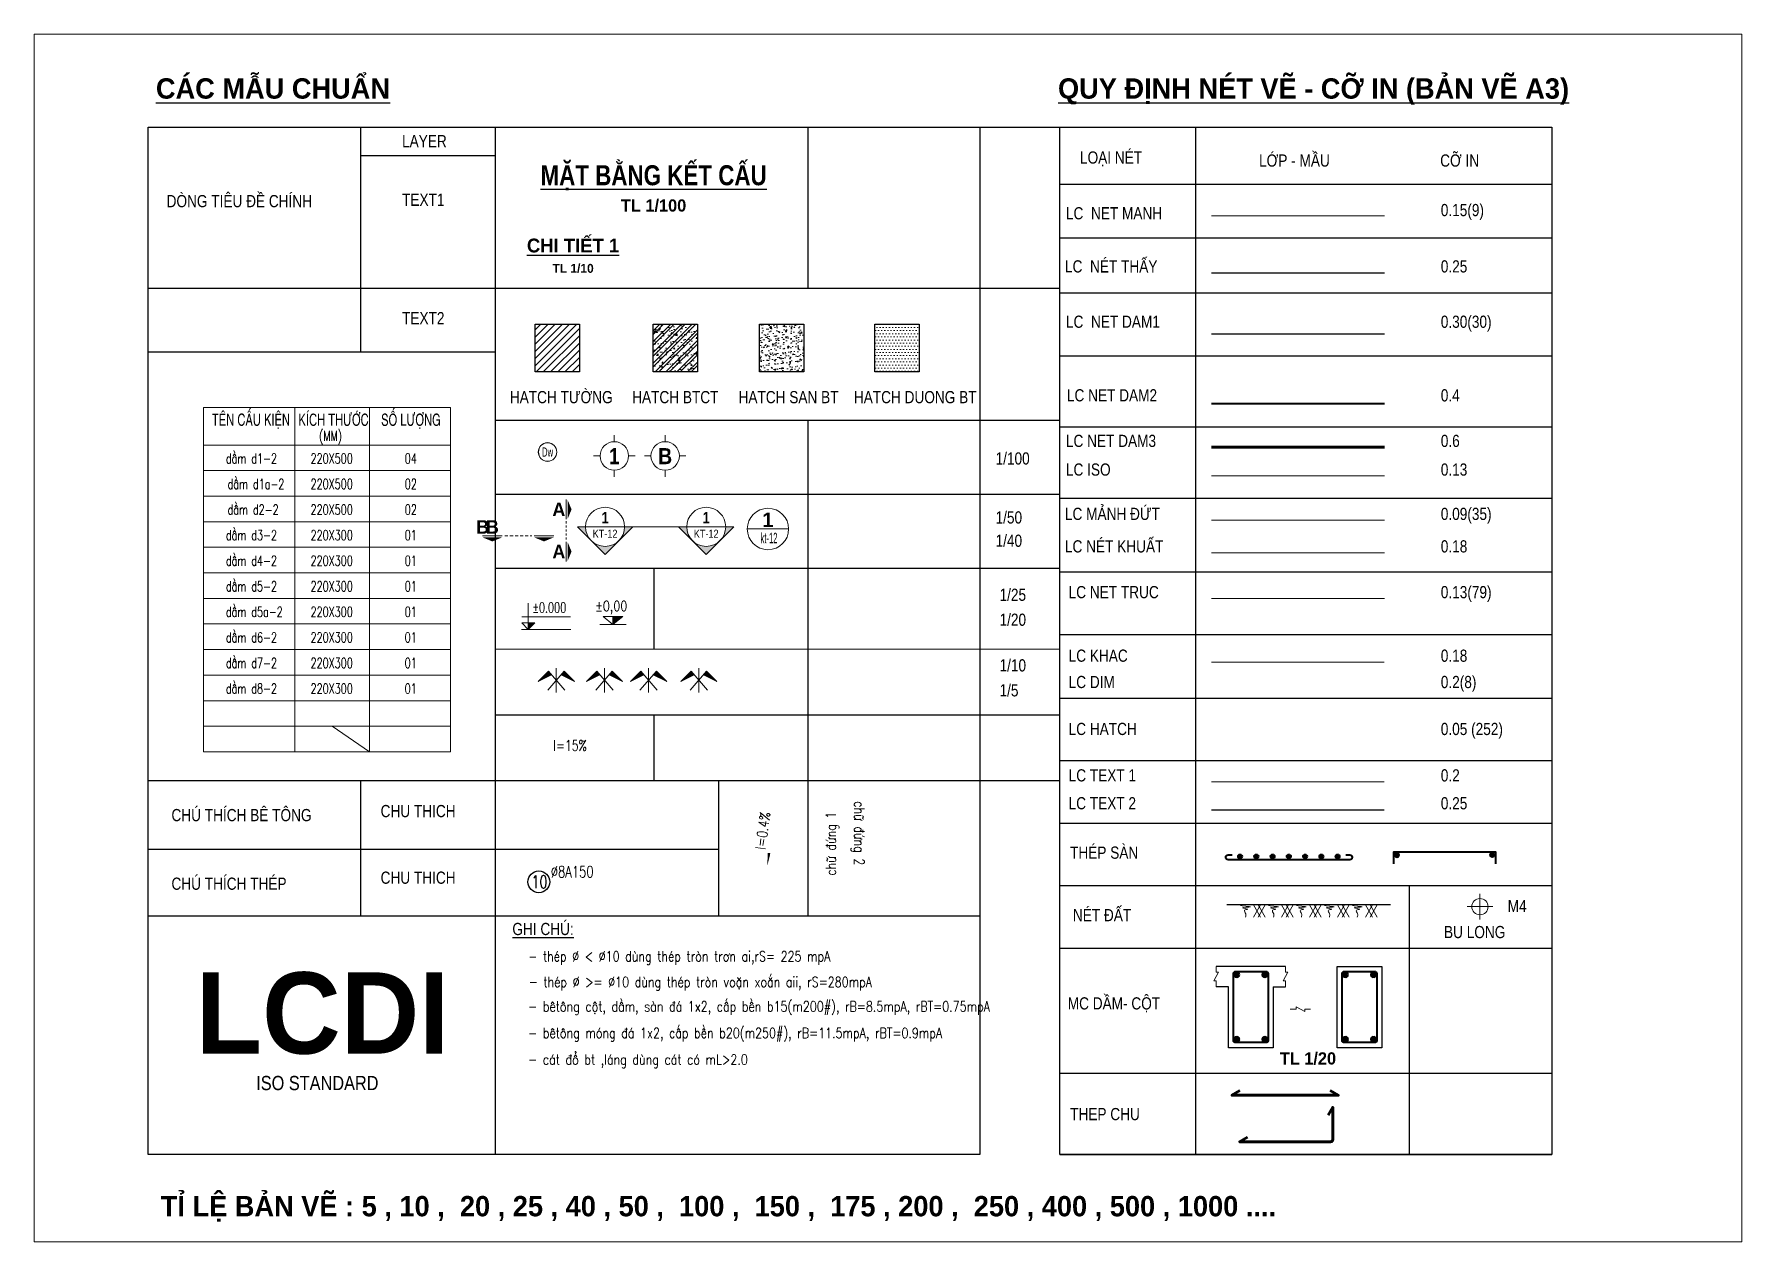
# Model space of a CAD drawing. Header units: inches. Extents: x -58 to 768, y -530 to 197.
# Drawn here: x 342 to 426, y -530.4 to -471 of the extents above; entities that cross this region are included whole.
import ezdxf
from ezdxf.enums import TextEntityAlignment as Align

# ---------------------------------------------------------------- set-up
doc = ezdxf.new("R2010")
doc.units = ezdxf.units.IN
doc.header["$MEASUREMENT"] = 0
doc.set_wipeout_variables(frame=1)
for name, pattern in [('CENTERX2', [4, 2.5, -0.5, 0.5, -0.5]), ('DASHDOT', [1, 0.5, -0.25, 0, -0.25]), ('HIDDEN', [0.375, 0.25, -0.125])]:
    doc.linetypes.add(name, pattern=pattern)
for name, color, linetype, lineweight in [('KICHTHUOC', 8, 'Continuous', 18), ('LC Dim', 8, 'Continuous', 18), ('LC Hatch', 252, 'Continuous', 9), ('LC Hatch @ 1 (1)', 252, 'Continuous', 0), ('LC ISO', 160, 'Continuous', 13), ('LC Khac', 4, 'Continuous', 9), ('LC MANH DUT', 35, 'HIDDEN', 5), ('LC Net dam 1', 30, 'Continuous', 30), ('LC Net dam2', 6, 'Continuous', 40), ('LC Net dam3', 1, 'Continuous', 60), ('LC Net khuat', 4, 'HIDDEN', 13), ('LC Net manh', 239, 'Continuous', 5), ('LC Net thay', 7, 'Continuous', 25), ('LC Net truc', 79, 'DASHDOT', 13), ('LC Text1', 3, 'Continuous', 20), ('LC Text2', 7, 'Continuous', 25), ('Text', 7, 'Continuous', 20), ('v-KICHTHUOC', 8, 'Continuous', 18), ('v-TEXT', 7, 'Continuous', 20)]:
    doc.layers.add(name, color=color, linetype=linetype, lineweight=lineweight)
doc.styles.add('arial', font='arial.ttf', dxfattribs={"width": 0.8})
doc.styles.add('Brief text', font='')
doc.styles.add('General text 2', font='arial.ttf')
doc.styles.add('LC 1', font='')
doc.styles.add('LC 2', font='', dxfattribs={"width": 0.7})
doc.styles.add('LC 3', font='vnsimli.shx', dxfattribs={"width": 0.75})
doc.styles.add('LC3', font='', dxfattribs={"width": 0.8})
doc.styles.add('T1', font='Vnsimli.shx', dxfattribs={"width": 0.7})
doc.styles.add('T2', font='', dxfattribs={"width": 0.8})
doc.styles.add('text', font='hoatbif.shx', dxfattribs={"width": 0.7})
doc.styles.add('text1', font='', dxfattribs={"width": 0.7, "height": 300})
doc.styles.get('Brief text').set_extended_font_data('.VnHelvetInsH', bold=True)
doc.styles.get('LC 1').set_extended_font_data('.VnAvantH', bold=True)
doc.styles.get('LC 2').set_extended_font_data('.VnArial NarrowH')
doc.styles.get('LC3').set_extended_font_data('.VnArialH', bold=True)
doc.styles.get('T2').set_extended_font_data('.VnArialH')
doc.styles.get('text1').set_extended_font_data('.VnHelvetInsH', bold=True)

# ---------------------------------------------------------------- blocks, each defined once
blk = doc.blocks.new('TIEUDE2')
at = {"layer": 'LC Text2', "color": 7, "style": 'LC 1'}
blk.add_attdef('%%UTIªU§Ò', text='', height=3.5, dxfattribs=at).set_placement((0, 0), align=Align.BOTTOM_CENTER)
blk.add_attdef('TL', text='', height=2.2, dxfattribs=at).set_placement((0, -1.8), align=Align.TOP_CENTER)
blk = doc.blocks.new('DXicon')
at = {"layer": 'LC Hatch', "ltscale": 50}
for points in [[(-1.15, 4.39), (-1.9, 5.26), (-4.45, 2.69)], [(4.45, 2.69), (1.9, 5.26), (1.15, 4.39)]]:
    blk.add_hatch(color=252, dxfattribs=at).paths.add_polyline_path(points)
at = {"layer": 'LC Net manh', "color": 8, "ltscale": 50}
for p, q in [((-1.9, 5.26), (-4.45, 2.69)), ((-4.45, 2.69), (-1.15, 4.39)), ((-2.13, 0.57), (1.9, 5.26)), ((2.13, 0.57), (-1.9, 5.26)), ((0, 0.04), (0, 6.04)), ((4.45, 2.69), (1.15, 4.39)), ((1.9, 5.26), (4.45, 2.69))]:
    blk.add_line(p, q, dxfattribs=at)
blk = doc.blocks.new('thep tron 2')
at = {"layer": 'LC Net dam2'}
for p, q in [((-0.5, 0.5), (0.5, 0.5)), ((0.35, 0.85), (-0.35, 0.15)), ((-0.35, 0.85), (0.35, 0.15)), ((0, 1), (0, 0))]:
    blk.add_line(p, q, dxfattribs=at)
blk.add_circle((0, 0.5), 0.5, dxfattribs=at)
blk = doc.blocks.new('theptron1')
at = {"layer": 'LC Net dam3'}
for p, q in [((-0.5, 0), (0.5, 0)), ((-0.35, 0.35), (0.35, -0.35)), ((0.35, 0.35), (-0.35, -0.35)), ((0, 0.5), (0, -0.5))]:
    blk.add_line(p, q, dxfattribs=at)
blk.add_circle((0, 0), 0.5, dxfattribs=at)
blk = doc.blocks.new('mat dat')
at = {"layer": 'LC Net manh'}
for p, q in [((2, 0), (3.73, -3)), ((3.73, 0), (2, -3)), ((3.15, 0), (4.88, -3)), ((4.88, 0), (3.15, -3))]:
    blk.add_line(p, q, dxfattribs=at)
blk.add_spline([(0, 0), (-1.21, -0.12), (1.21, -0.52), (-0.75, -0.75), (0.58, -1.1), (-0.23, -1.33), (0.06, -2.19), (0, -3)], degree=3, dxfattribs=at)
blk = doc.blocks.new('TTRUC')
at = {"layer": 'LC ISO'}
for p, q in [((0, 6.95), (0, 10.13)), ((-6.95, 0), (-10.13, 0)), ((6.95, 0), (10.13, 0)), ((0, -6.95), (0, -10.13))]:
    blk.add_line(p, q, dxfattribs=at)
at = {"layer": 'LC Net manh'}
blk.add_circle((0, 0), 6.95, dxfattribs=at)
blk = doc.blocks.new('TIEUDE1')
at = {"layer": 'LC Text2', "color": 7, "style": 'LC 1'}
blk.add_attdef('TIªU§Ò', text='', height=5, dxfattribs=at).set_placement((0, 0), align=Align.BOTTOM_CENTER)
blk.add_attdef('TL', text='', height=3, dxfattribs=at).set_placement((0, -2), align=Align.TOP_CENTER)
blk = doc.blocks.new('bu lon')
at = {"layer": 'LC Khac', "color": 9}
for p, q in [((0.79, 0), (-0.79, 0)), ((0, -0.79), (0, 0.79))]:
    blk.add_line(p, q, dxfattribs=at)
at = {"layer": 'LC Khac', "color": 7}
blk.add_circle((0, 0), 0.5, dxfattribs=at)
blk = doc.blocks.new('MM')
at = {"layer": 'LC Khac', "xscale": 2.289702860291335, "yscale": 2.289702860291335, "zscale": 2.289702860291335}
blk.add_blockref('bu lon', (0, 0), dxfattribs=at)
blk = doc.blocks.new('*U20')
at = {"layer": 'LC ISO'}
h = blk.add_hatch(color=256, dxfattribs=at)
h.paths.add_polyline_path([(0, -8.49), (4.24, -4.24, -0.198912), (0, -6, -0.198912), (-4.24, -4.24)])
h.paths.add_polyline_path([(8.49, 0), (6, 0, -0.198912), (4.24, -4.24)])
h.paths.add_polyline_path([(-4.24, -4.24, -0.198912), (-6, 0), (-8.49, 0)])
h = blk.add_hatch(color=256, dxfattribs=at)
h.paths.add_polyline_path([(31.08, -8.49), (35.32, -4.24, -0.198912), (31.08, -6, -0.198912), (26.84, -4.24)])
h.paths.add_polyline_path([(39.57, 0), (37.08, 0, -0.198912), (35.32, -4.24)])
h.paths.add_polyline_path([(26.84, -4.24, -0.198912), (25.08, 0), (22.59, 0)])
for p, q in [((-6, 0), (6, 0)), ((25.08, 0), (37.08, 0))]:
    blk.add_line(p, q, dxfattribs=at)
for points in [[(6, 0), (8.49, 0), (0, -8.49), (-8.49, 0), (-6, 0)], [(37.08, 0), (39.57, 0), (31.08, -8.49), (22.59, 0), (25.08, 0)]]:
    blk.add_lwpolyline(points, dxfattribs=at)
for centre in [(0, 0), (31.08, 0)]:
    blk.add_circle(centre, 6, dxfattribs=at)
at = {"layer": 'LC MANH DUT', "linetype": 'HIDDEN', "ltscale": 300}
blk.add_line((6, 0), (25.08, 0), dxfattribs=at)
at = {"layer": 'LC Text1', "style": 'Brief text', "width": 0.8, "flags": 8}
for tag, p in [('VIEW-NUMBER2', (0, 52)), ('VIEW-NUMBER1', (0, 0))]:
    blk.add_attdef(tag, text='', height=3.5, dxfattribs=at).set_placement(p, align=Align.BOTTOM_CENTER)
at = {"layer": 'LC Text1', "style": 'arial', "width": 0.8, "flags": 8}
for tag, p in [('SHEET-NUMBER2', (0, 51.13)), ('SHEET-NUMBER1', (0, -0.87))]:
    blk.add_attdef(tag, text='', height=2.5, dxfattribs=at).set_placement(p, align=Align.TOP_CENTER)
blk = doc.blocks.new('Caodo1')
at = {"layer": 'LC Text1'}
blk.add_hatch(color=4, dxfattribs=at).paths.add_polyline_path([(0, 200), (0, 0), (243, 200)])
at = {"layer": 'LC Text1', "color": 4}
for p, q in [((324, 0), (-324, 0)), ((0, 0), (0, 200))]:
    blk.add_line(p, q, dxfattribs=at)
blk.add_lwpolyline([(-243, 200), (243, 200), (0, 0), (0, 0)], close=True, dxfattribs=at)
at = {"layer": 'LC Text1', "color": 4, "style": 'T1', "width": 0.8}
blk.add_attdef('%%P0,00', text='', height=250, dxfattribs=at).set_placement((-39, 460), align=Align.MIDDLE_CENTER)
blk = doc.blocks.new('trich CT')
at = {"layer": 'LC ISO'}
blk.add_line((-500, 0), (500, 0), dxfattribs=at)
blk.add_circle((0, 0), 500, dxfattribs=at)
at = {"layer": 'LC Text1', "style": 'text1'}
blk.add_attdef('T', text='', height=350, dxfattribs=at).set_placement((0, 223), align=Align.MIDDLE_CENTER)
at = {"layer": 'LC Text1', "linetype": 'ByBlock', "style": 'text', "width": 0.7}
blk.add_attdef('KT', text='', height=250, dxfattribs=at).set_placement((0, -217), align=Align.MIDDLE_CENTER)
blk = doc.blocks.new('CT')
at = {"layer": 'LC Text1', "lineweight": 15}
blk.add_hatch(color=4, dxfattribs=at).paths.add_polyline_path([(3.25, 1.6), (1.64, 1.6), (1.64, 0)])
at = {"layer": 'LC Text1', "color": 4, "lineweight": 15, "ltscale": 50}
for p, q in [((12.09, 0), (0, 0)), ((0.05, 3.14), (12, 3.14))]:
    blk.add_line(p, q, dxfattribs=at)
for points in [[(1.64, 6.43), (1.64, 0)], [(1.64, 0), (0.03, 1.6), (1.64, 1.6)], [(1.64, 0), (3.25, 1.6), (1.64, 1.6)]]:
    blk.add_lwpolyline(points, dxfattribs=at)
at = {"layer": 'LC Text1', "color": 4, "style": 'LC 3', "width": 0.75}
blk.add_attdef('CT', (1.91, 3.5), '', height=2.2, dxfattribs=at)
blk = doc.blocks.new('matcatdoc')
at = {"layer": 'LC Khac', "color": 1, "ltscale": 2}
for p, q in [((0, 485), (0, 0)), ((0, -550), (0, -1036))]:
    blk.add_line(p, q, dxfattribs=at)
for points in [[(134, 243, 0, 471, 0), (37, 243, 275, 275, 0)], [(134, -793, 0, 471, 0), (37, -793, 275, 275, 0)]]:
    blk.add_lwpolyline(points, format="xyseb", dxfattribs=at)
at = {"layer": 'LC MANH DUT', "ltscale": 200}
blk.add_line((0, -49), (0, -506), dxfattribs=at)
at = {"ltscale": 2, "style": 'LC 1'}
for p in [(-179, 243), (-179, -793)]:
    blk.add_attdef('LC', text='', height=330, dxfattribs=at).set_placement(p, align=Align.MIDDLE_CENTER)
blk = doc.blocks.new('*U21')
at = {"layer": 'Defpoints'}
blk.add_lwpolyline([(0, 2.97), (-1.75, 2.41), (-2.83, 0.92), (-2.83, -0.92), (-1.75, -2.41), (0, -2.98), (1.75, -2.41), (2.83, -0.92), (2.83, 0.92), (1.75, 2.41)], close=True, dxfattribs=at)
at = {"layer": 'LC Text1', "style": 'General text 2', "width": 0.6, "flags": 8}
blk.add_attdef('SYMBOL', text='', height=3, dxfattribs=at).set_placement((0, 0), align=Align.MIDDLE_CENTER)
blk.add_wipeout([(0, 2.97), (-1.75, 2.41), (-2.83, 0.92), (-2.83, -0.92), (-1.75, -2.41), (0, -2.98), (1.75, -2.41), (2.83, -0.92), (2.83, 0.92), (1.75, 2.41)]).dxf.layer = 'LC Net manh'
at = {"layer": 'LC ISO'}
blk.add_circle((0, 0), 2.98, dxfattribs=at)
blk = doc.blocks.new('*U19')
at = {"layer": 'LC Khac', "color": 1, "ltscale": 2}
for p, q in [((0, 0), (-485, 0)), ((1271, 0), (785, 0))]:
    blk.add_line(p, q, dxfattribs=at)
for points in [[(-243, -134, 0, 471, 0), (-243, -37, 275, 275, 0)], [(1028, -134, 0, 471, 0), (1028, -37, 275, 275, 0)]]:
    blk.add_lwpolyline(points, format="xyseb", dxfattribs=at)
at = {"layer": 'LC MANH DUT', "ltscale": 300}
blk.add_line((66, 0), (732, 0), dxfattribs=at)
at = {"ltscale": 2, "style": 'LC 1'}
for p in [(-243, 222), (1028, 222)]:
    blk.add_attdef('LC', text='', height=330, dxfattribs=at).set_placement(p, align=Align.MIDDLE_CENTER)
blk = doc.blocks.new('DODOC1')
at = {"layer": 'KICHTHUOC'}
blk.add_lwpolyline([(-630, 0, 0, 0, 0), (762, 0, 0, 66.7, 0), (443, 0, 66.7, 66.7, 0)], format="xyseb", dxfattribs=at)
at = {"layer": 'Text', "style": 'T1', "width": 0.8}
blk.add_attdef('DOC', text='', height=250, dxfattribs=at).set_placement((-79, 226), align=Align.MIDDLE_CENTER)

msp = doc.modelspace()

# ---------------------------------------------------------------- hatches: boundary and pattern name
at = {"layer": 'LC Hatch', "ltscale": 3}
h = msp.add_hatch(dxfattribs=at)
h.set_pattern_fill('AR-CONC', color=256, scale=0.070327, angle=-0.00078)
h.set_pattern_definition([(49.99922, (456.1411, -648.8298), (0.5044248, -0.0441384), [0.052745, -0.5801952]), (354.9992, (456.1411, -648.8298), (-0.097572, 0.5289932), [0.042196, -0.4641562]), (100.45062, (456.1831, -648.83346), (0.4068532, 0.4848545), [0.0448264, -0.49309]), (46.1834, (456.1411, -648.6891), (0.7505538, -0.1164143), [0.0791175, -0.8702928]), (96.6348, (456.2036, -648.6988), (0.6573267, 0.685056), [0.0672396, -0.739635]), (351.1834, (456.1411, -648.6891), (0.6573262, 0.6850564), [0.063294, -0.6962343]), (20.99922, (456.2114, -648.7243), (0.4197811, -0.2831543), [0.052745, -0.5801952]), (325.9992, (456.2114, -648.7243), (0.1711226, 0.5099717), [0.042196, -0.4641562]), (71.45062, (456.2464, -648.7479), (0.5909039, 0.226817), [0.0448264, -0.49309]), (37.49922, (456.14109, -648.82978), (0.00855483, 0.23411312), [0, -0.45853004, 0, -0.47118885, 0, -0.46591435]), (7.49922, (456.14109, -648.82978), (0.1850119, 0.2773742), [0, -0.26864797, 0, -0.44798104, 0, -0.1775749]), (327.49922, (455.98426, -648.82978), (0.37541945, -0.01586723), [0, -0.17581673, 0, -0.5485482, 0, -0.7278813]), (317.49922, (455.91393, -648.82978), (0.4101365, 0.0703949), [0, -0.22856175, 0, -0.3642923, 0, -0.5169012])])
h.paths.add_polyline_path([(379.845, -485.281), (377.665, -485.281), (377.665, -487.636), (379.845, -487.636)])
h = msp.add_hatch(dxfattribs=at)
h.set_pattern_fill('DOTS', color=256, scale=2.461434, angle=-0.00078)
h.set_pattern_definition([(359.99922, (456.51705, -648.82978), (0.07692193, 0.15383859), [0, -0.15383964])])
h.paths.add_polyline_path([(385.519, -485.281), (383.339, -485.281), (383.339, -487.636), (385.519, -487.636)])
at = {"layer": 'LC Hatch @ 1 (1)', "ltscale": 2}
h = msp.add_hatch(dxfattribs=at)
h.set_pattern_fill('ANSI31', color=256, scale=2.000091, angle=-0.00078)
h.set_pattern_definition([(44.99922, (456.51705, -648.82978), (-0.17678234, 0.17678717), [])])
h.paths.add_polyline_path([(368.805, -487.636), (368.805, -485.281), (366.625, -485.281), (366.625, -487.635)])
h = msp.add_hatch(dxfattribs=at)
h.set_pattern_fill('BTCT', color=256, scale=0.100003, angle=-0.00078)
h.set_pattern_definition([(49.9992, (367.62015, -363.14694), (0.7172816, -0.062764), [0.0750023, -0.8250256]), (354.9992, (367.62015, -363.14694), (-0.1387453, 0.7522174), [0.060002, -0.6600205]), (100.4506, (367.6799, -363.1522), (0.5785368, 0.689453), [0.063742, -0.701164]), (46.1834, (367.62015, -362.9469), (1.067272, -0.165539), [0.1125035, -1.237538]), (96.6348, (367.7091, -362.9607), (0.934705, 0.974135), [0.095613, -1.051746]), (351.1834, (367.6202, -362.9469), (0.934704, 0.974136), [0.090003, -0.990031]), (20.9992, (367.72015, -362.99694), (0.59692, -0.4026395), [0.0750023, -0.8250256]), (325.9992, (367.72015, -362.99694), (0.243333, 0.725169), [0.060002, -0.6600205]), (71.4506, (367.7699, -363.0305), (0.840253, 0.322529), [0.063742, -0.701164]), (37.49922, (367.62015, -363.14694), (0.0121648, 0.332904), [0, -0.6520202, 0, -0.6700208, 0, -0.6625205]), (7.4992, (367.62015, -363.14694), (0.2630831, 0.3944203), [0, -0.3820118, 0, -0.6370198, 0, -0.2525078]), (327.49922, (367.39714, -363.14694), (0.5338387, -0.0225629), [0, -0.2500078, 0, -0.7800242, 0, -1.0350321]), (317.4992, (367.29714, -363.14694), (0.5832056, 0.1001001), [0, -0.32501, 0, -0.518016, 0, -0.7350228]), (44.9992, (367.62015, -363.14694), (-0.2651696, 0.2651769), []), (44.9992, (367.79693, -363.14694), (-0.2651696, 0.2651769), [])])
h.paths.add_polyline_path([(374.612, -485.281), (372.432, -485.281), (372.432, -487.636), (374.612, -487.636)])

# ---------------------------------------------------------------- linework, layer by layer
at = {"layer": 'LC ISO', "ltscale": 0.5}
msp.add_line((399.898, -492.755), (408.403, -492.755), dxfattribs=at)
at = {"layer": 'LC Khac', "ltscale": 0.5}
msp.add_line((399.898, -501.909), (408.402, -501.909), dxfattribs=at)
at = {"layer": 'LC MANH DUT', "ltscale": 300}
msp.add_line((399.898, -494.934), (408.403, -494.935), dxfattribs=at)
at = {"layer": 'LC Net dam 1'}
msp.add_line((399.898, -485.765), (408.403, -485.765), dxfattribs=at)
at = {"layer": 'LC Net dam2', "ltscale": 5}
msp.add_line((408.403, -489.206), (399.898, -489.206), dxfattribs=at)
at = {"layer": 'LC Net dam2', "elevation": 0}
msp.add_lwpolyline([(406.506, -511.39), (406.706, -511.39, -0.414214), (406.819, -511.503), (406.819, -511.516, -0.414214), (406.706, -511.63), (403.711, -511.629), (400.716, -511.629, -0.414214), (400.603, -511.516), (400.603, -511.503, -0.414214), (400.716, -511.389), (400.916, -511.389)], format="xyb", dxfattribs=at)
msp.add_lwpolyline([(408.87, -511.837), (408.87, -511.237), (413.87, -511.238), (413.87, -511.838)], dxfattribs=at)
for points in [[(400.983, -520.526), (400.983, -517.226, -0.414214), (401.083, -517.126), (402.583, -517.126, -0.414214), (402.683, -517.226), (402.683, -520.526, -0.414214), (402.583, -520.626), (401.083, -520.626, -0.414214)], [(406.328, -520.526), (406.328, -517.226, -0.414214), (406.428, -517.126), (407.928, -517.126, -0.414214), (408.028, -517.226), (408.028, -520.526, -0.414214), (407.928, -520.626), (406.428, -520.626, -0.414214)]]:
    msp.add_lwpolyline(points, format="xyb", close=True, dxfattribs=at)
at = {"layer": 'LC Net dam3', "ltscale": 0.5}
msp.add_line((399.898, -491.344), (408.403, -491.344), dxfattribs=at)
at = {"layer": 'LC Net dam3', "ltscale": 5, "elevation": 0}
msp.add_lwpolyline([(401.292, -522.987), (400.902, -523.212), (406.132, -523.212), (405.742, -522.987)], dxfattribs=at)
at = {"layer": 'LC Net dam3', "elevation": 0}
msp.add_lwpolyline([(405.636, -524.198), (405.861, -523.808), (405.861, -525.405, -0.414214), (405.761, -525.505), (401.285, -525.505), (401.675, -525.28)], format="xyb", dxfattribs=at)
at = {"layer": 'LC Net khuat', "ltscale": 300}
msp.add_line((399.898, -496.533), (408.403, -496.533), dxfattribs=at)
at = {"layer": 'LC Net manh'}
msp.add_line((399.898, -479.964), (408.403, -479.964), dxfattribs=at)
at = {"layer": 'LC Net manh', "elevation": 0}
for points in [[(400.133, -517.876), (400.133, -517.59), (400.018, -517.59), (400.248, -517.162), (400.133, -517.162), (400.133, -516.876)], [(403.533, -517.876), (403.533, -517.59), (403.418, -517.59), (403.649, -517.162), (403.533, -517.162), (403.533, -516.876)], [(403.774, -518.988), (404.061, -518.988), (404.061, -518.872), (404.488, -519.103), (404.488, -518.988), (404.774, -518.988)]]:
    msp.add_lwpolyline(points, dxfattribs=at)
at = {"layer": 'LC Net thay'}
for p, q in [((358.033, -475.592), (358.033, -486.65)), ((364.661, -475.592), (364.66, -526.128)), ((380.041, -475.592), (380.041, -483.518)), ((388.505, -475.592), (392.447, -475.592)), ((399.106, -475.592), (399.106, -526.128)), ((364.661, -477.013), (358.033, -477.013)), ((392.447, -478.395), (416.642, -478.395)), ((392.447, -481.042), (416.642, -481.042)), ((399.898, -482.762), (408.403, -482.762)), ((347.596, -483.517), (380.041, -483.518)), ((347.596, -483.517), (392.447, -483.518)), ((392.447, -483.753), (416.642, -483.753)), ((347.596, -486.65), (364.66, -486.65)), ((392.447, -486.843), (416.642, -486.844)), ((364.66, -490.013), (392.447, -490.013)), ((380.041, -490.013), (380.041, -514.386)), ((392.447, -490.342), (416.641, -490.342)), ((364.66, -493.647), (392.447, -493.648)), ((392.447, -493.841), (416.641, -493.841)), ((364.66, -497.282), (392.447, -497.283)), ((372.476, -497.282), (372.476, -501.266)), ((392.447, -497.476), (416.641, -497.476)), ((392.447, -500.551), (416.641, -500.552)), ((364.66, -501.265), (392.447, -501.266)), ((392.447, -503.678), (416.641, -503.678)), ((364.66, -504.506), (380.041, -504.506)), ((364.66, -504.506), (392.447, -504.506)), ((372.475, -504.506), (372.475, -507.728)), ((392.447, -506.753), (416.641, -506.754)), ((347.596, -507.728), (392.447, -507.728)), ((358.033, -507.728), (358.033, -514.386)), ((375.662, -514.386), (375.663, -507.728)), ((392.447, -509.829), (416.641, -509.829)), ((399.898, -509.168), (408.402, -509.168)), ((347.596, -511.11), (375.662, -511.11)), ((392.447, -512.904), (416.641, -512.904)), ((409.632, -512.904), (409.632, -526.128)), ((408.701, -513.85), (400.661, -513.85)), ((347.596, -514.386), (388.504, -514.386)), ((347.596, -514.386), (388.504, -514.386)), ((392.447, -515.98), (416.641, -515.98)), ((403.533, -516.876), (400.133, -516.876)), ((400.733, -517.876), (400.133, -517.876)), ((402.933, -517.876), (403.533, -517.876)), ((392.447, -522.131), (416.641, -522.131)), ((392.446, -526.128), (416.641, -526.128))]:
    msp.add_line(p, q, dxfattribs=at)
at = {"layer": 'LC Net thay', "elevation": 0}
for points in [[(392.447, -475.592), (416.642, -475.593), (416.641, -526.128), (392.446, -526.128)], [(406.078, -516.876), (408.278, -516.876), (408.278, -520.876), (406.078, -520.876)]]:
    msp.add_lwpolyline(points, close=True, dxfattribs=at)
msp.add_lwpolyline([(402.933, -517.876), (402.933, -520.876), (400.733, -520.876), (400.733, -517.876)], dxfattribs=at)
at = {"layer": 'LC Net truc', "linetype": 'CENTERX2', "ltscale": 200}
msp.add_line((399.898, -498.782), (408.403, -498.783), dxfattribs=at)
at = {"layer": 'LC Text1'}
msp.add_line((399.898, -507.796), (408.402, -507.796), dxfattribs=at)
at = {"layer": 'LC Text2', "ltscale": 2, "elevation": 0}
for points in [[(366.625, -485.281), (368.805, -485.281), (368.805, -487.636), (366.625, -487.635)], [(372.432, -485.281), (374.612, -485.281), (374.612, -487.636), (372.432, -487.636)], [(377.665, -485.281), (379.845, -485.281), (379.845, -487.636), (377.665, -487.636)], [(383.339, -485.281), (385.519, -485.281), (385.519, -487.636), (383.339, -487.636)]]:
    msp.add_lwpolyline(points, close=True, dxfattribs=at)
at = {"layer": 'LC Text2', "ltscale": 100}
msp.add_circle((366.812, -512.719, 0), 0.535, dxfattribs=at)

# ---------------------------------------------------------------- block references
at = {"layer": 'LC Dim'}
for p, xscale, yscale, zscale, rotation in [((401.143, -517.286, 0), 0.2000062016392256, 0.2000062016392256, 0.2000062016392256, 359.999216292062), ((402.523, -517.286, 0), -0.2000062016392256, 0.2000062016392253, 0.2000062016392253, 359.999216292062), ((406.488, -517.286, 0), 0.2000062016392256, 0.2000062016392256, 0.2000062016392256, 359.999216292062), ((407.868, -517.286, 0), -0.2000062016392256, 0.2000062016392253, 0.2000062016392253, 359.999216292062), ((401.143, -520.466, 0), -0.2000062016392254, 0.2000062016392253, 0.2000062016392253, 179.9992162950231), ((402.523, -520.466, 0), 0.2000062016392254, 0.2000062016392254, 0.2000062016392254, 179.9992162950232), ((406.488, -520.466, 0), -0.2000062016392254, 0.2000062016392253, 0.2000062016392253, 179.9992162950231), ((407.868, -520.466, 0), 0.2000062016392254, 0.2000062016392254, 0.2000062016392254, 179.9992162950232)]:
    msp.add_blockref('theptron1', p, dxfattribs=dict(at, xscale=xscale, yscale=yscale, zscale=zscale, rotation=rotation))
at = {"layer": 'LC Hatch', "xscale": 0.2000062016392256, "yscale": 0.2000062016392256, "zscale": 0.2000062016392256, "rotation": 359.999216292062}
for p in [(367.672, -503.409, 0), (370.042, -503.409, 0), (372.213, -503.409, 0), (374.68, -503.409, 0)]:
    msp.add_blockref('DXicon', p, dxfattribs=at)
at = {"layer": 'LC ISO', "xscale": 0.1007875447450534, "yscale": 0.1007875447450534, "zscale": 0.1007875447450534, "rotation": 359.999216292062}
for p in [(370.525, -491.769, 0), (373.026, -491.769, 0)]:
    msp.add_blockref('TTRUC', p, dxfattribs=at)
at = {"layer": 'LC ISO'}
ref = msp.add_blockref('*U20', (370.071, -495.256, 0), dxfattribs=dict(at, xscale=0.1600049613114305, yscale=0.1600049613114305, zscale=0.1600049613114305, rotation=359.999216292062))
ref.add_attrib('VIEW-NUMBER1', '1', dxfattribs={"layer": 'LC Text1', "height": 0.56, "rotation": 359.99922, "style": 'Brief text', "width": 0.8}).set_placement((370.071, -495.256, 0), align=Align.BOTTOM_CENTER)
ref.add_attrib('SHEET-NUMBER1', 'KT-12', dxfattribs={"layer": 'LC Text1', "height": 0.4, "rotation": 359.99922, "style": 'arial', "width": 0.8}).set_placement((370.071, -495.395, 0), align=Align.TOP_CENTER)
ref.add_attrib('VIEW-NUMBER2', '1', dxfattribs={"layer": 'LC Text1', "height": 0.56, "rotation": 359.99922, "style": 'Brief text', "width": 0.8}).set_placement((375.044, -495.256, 0), align=Align.BOTTOM_CENTER)
ref.add_attrib('SHEET-NUMBER2', 'KT-12', dxfattribs={"layer": 'LC Text1', "height": 0.4, "rotation": 359.99922, "style": 'arial', "width": 0.8}).set_placement((375.044, -495.395, 0), align=Align.TOP_CENTER)
ref = msp.add_blockref('trich CT', (378.082, -495.362, 0), dxfattribs=dict(at, xscale=0.002036634578979007, yscale=0.002036634578979007, zscale=0.002036634578979007, rotation=359.999216292062))
ref.add_attrib('T', '1', dxfattribs={"layer": 'LC Text2', "height": 0.713, "rotation": 359.99922, "style": 'text1'}).set_placement((378.082, -494.909, 0), align=Align.MIDDLE_CENTER)
ref.add_attrib('KT', ' kt-12', dxfattribs={"layer": 'LC Text2', "linetype": 'ByBlock', "height": 0.5092, "rotation": 359.99922, "style": 'text', "width": 0.55}).set_placement((378.082, -495.805, 0), align=Align.MIDDLE_CENTER)
at = {"layer": 'LC Khac', "xscale": 0.2000062016392256, "yscale": 0.2000062016392256, "zscale": 0.2000062016392256, "rotation": 359.999216292062}
for p in [(401.572, -513.85, 0), (402.947, -513.85, 0), (404.323, -513.85, 0), (405.699, -513.85, 0), (407.074, -513.85, 0)]:
    msp.add_blockref('mat dat', p, dxfattribs=at)
at = {"layer": 'LC MANH DUT', "xscale": 0.3494011473849702, "yscale": 0.3494011473849702, "zscale": 0.3494011473849702, "rotation": 359.999216292062}
msp.add_blockref('MM', (413.105, -513.938, 0), dxfattribs=at)
at = {"layer": 'LC Net dam2'}
for p, xscale, yscale, zscale, rotation in [((401.306, -511.569, 0), 0.2000062016392256, 0.2000062016392256, 0.2000062016392256, 359.999216292062), ((402.106, -511.569, 0), 0.2000062016392256, 0.2000062016392256, 0.2000062016392256, 359.999216292062), ((402.906, -511.569, 0), 0.2000062016392256, 0.2000062016392256, 0.2000062016392256, 359.999216292062), ((403.706, -511.569, 0), 0.2000062016392256, 0.2000062016392256, 0.2000062016392256, 359.999216292062), ((404.506, -511.569, 0), 0.2000062016392256, 0.2000062016392256, 0.2000062016392256, 359.999216292062), ((405.307, -511.57, 0), 0.2000062016392256, 0.2000062016392256, 0.2000062016392256, 359.999216292062), ((406.107, -511.57, 0), 0.2000062016392256, 0.2000062016392256, 0.2000062016392256, 359.999216292062), ((409.03, -511.297, 0), -0.2000062016392254, 0.2000062016392253, 0.2000062016392253, 179.9992162950231), ((413.71, -511.298, 0), 0.2000062016392254, 0.2000062016392254, 0.2000062016392254, 179.9992162950232)]:
    msp.add_blockref('thep tron 2', p, dxfattribs=dict(at, xscale=xscale, yscale=yscale, zscale=zscale, rotation=rotation))
at = {"layer": 'LC Net manh'}
ref = msp.add_blockref('matcatdoc', (368.153, -494.886, 0), dxfattribs=dict(at, xscale=0.002000062016392882, yscale=0.002000062016392882, zscale=0.002000062016392882, rotation=359.999216292062))
ref.add_attrib('LC', 'A', dxfattribs={"layer": '0', "ltscale": 2, "height": 0.66, "rotation": 359.99922, "style": 'LC 1'}).set_placement((367.796, -496.471, 0), align=Align.MIDDLE_CENTER)
ref.add_attrib('LC', 'A', dxfattribs={"layer": '0', "ltscale": 2, "height": 0.66, "rotation": 359.99922, "style": 'LC 1'}).set_placement((367.796, -494.4, 0), align=Align.MIDDLE_CENTER)
ref = msp.add_blockref('*U19', (365.01, -495.705, 0), dxfattribs=dict(at, xscale=0.002000062016392882, yscale=0.002000062016392882, zscale=0.002000062016392882, rotation=359.999216292062))
ref.add_attrib('LC', 'B', dxfattribs={"layer": '0', "ltscale": 2, "height": 0.66, "rotation": 359.99922, "style": 'LC 1'}).set_placement((364.051, -495.26, 0), align=Align.MIDDLE_CENTER)
ref.add_attrib('LC', 'B', dxfattribs={"layer": '0', "ltscale": 2, "height": 0.66, "rotation": 359.99922, "style": 'LC 1'}).set_placement((364.525, -495.26, 0), align=Align.MIDDLE_CENTER)
at = {"layer": 'LC Text1'}
ref = msp.add_blockref('Caodo1', (370.454, -500.067, 0), dxfattribs=dict(at, xscale=0.002000062016392882, yscale=0.002000062016392882, zscale=0.002000062016392882, rotation=359.999216292062))
ref.add_attrib('%%P0,00', '%%p0,00', dxfattribs={"layer": 'LC Text2', "height": 0.5, "rotation": 359.99922, "style": 'T1', "width": 0.8}).set_placement((370.376, -499.148, 0), align=Align.MIDDLE_CENTER)
ref = msp.add_blockref('CT', (365.964, -500.303, 0), dxfattribs=dict(at, xscale=0.2000062016392256, yscale=0.2000062016392256, zscale=0.2000062016392256, rotation=359.999216292062))
ref.add_attrib('CT', '%%P0.000', (366.492, -499.474, 0), dxfattribs={"color": 3, "height": 0.496, "rotation": 359.99922, "style": 'LC 3', "width": 0.7})
at = {"layer": 'LC Text2'}
ref = msp.add_blockref('TIEUDE1', (372.457, -478.75, 0), dxfattribs=dict(at, xscale=0.2000062016392256, yscale=0.2000062016392256, zscale=0.2000062016392256, rotation=359.999216292062))
ref.add_attrib('TIªU§Ò', '%%UmÆt b»ng kÕt cÊu', dxfattribs={"color": 7, "height": 0.98491, "rotation": 359.99922, "style": 'LC3', "width": 0.8}).set_placement((372.457, -478.75, 0), align=Align.BOTTOM_CENTER)
ref.add_attrib('TL', 'TL 1/100', dxfattribs={"color": 7, "height": 0.6, "rotation": 359.99922, "style": 'LC 1'}).set_placement((372.457, -479.15, 0), align=Align.TOP_CENTER)
ref = msp.add_blockref('TIEUDE2', (368.496, -481.962, 0), dxfattribs=dict(at, xscale=0.2000062016392256, yscale=0.2000062016392256, zscale=0.2000062016392256, rotation=359.999216292062))
ref.add_attrib('%%UTIªU§Ò', '%%Uchi tiÕt 1', dxfattribs={"color": 7, "height": 0.67925, "rotation": 359.99922, "style": 'LC 1'}).set_placement((368.496, -481.962, 0), align=Align.BOTTOM_CENTER)
ref.add_attrib('TL', 'TL 1/10', dxfattribs={"color": 7, "height": 0.44, "rotation": 359.99922, "style": 'LC 1'}).set_placement((368.496, -482.322, 0), align=Align.TOP_CENTER)
at = {"layer": 'v-KICHTHUOC'}
ref = msp.add_blockref('DODOC1', (378.254, -510.424, 0), dxfattribs=dict(at, xscale=-0.00200009116768325, yscale=0.00200009116768325, zscale=0.00200009116768325, rotation=82.3267871807796))
ref.add_attrib('DOC', 'I=0.4%', dxfattribs={"layer": 'v-TEXT', "height": 0.5, "rotation": 82.32679, "style": 'T1', "width": 0.8}).set_placement((377.827, -510.207, 0), align=Align.MIDDLE_CENTER)

# ---------------------------------------------------------------- texts
at = {"layer": 'LC Text1', "ltscale": 0.2, "style": 'LC 1', "width": 0.9}
for s, p in [('1', (370.525, -492.411, 0)), ('B', (373.026, -492.411, 0))]:
    msp.add_text(s, height=0.789, rotation=359.99922, dxfattribs=at).set_placement(p, align=Align.BOTTOM_CENTER)
at = {"layer": 'LC Text1', "style": 'LC 3', "width": 0.75}
msp.add_text(' I=15%%%', height=0.5243, rotation=359.99922, dxfattribs=at).set_placement((367.251, -506.275, 0))
at = {"layer": 'LC Text1', "color": 3, "style": 'LC 3', "width": 0.8}
for s, height, rotation, p in [('ch÷ ®øng 2', 0.5, 269.99922, (382.328, -508.752, 0)), ('ch÷ ®øng 1', 0.5, 89.99922, (381.425, -512.415, 0)), ('- thÐp %%C < %%C10 dïng thÐp trßn tr¬n ai,rS= 225 mpA', 0.50002, 359.99922, (366.293, -516.629, 0)), ('- thÐp %%C >= %%C10 dïng thÐp trßn voÆn xo¾n aii, rS=280mpA', 0.50002, 359.99922, (366.314, -517.891, 0)), ('- bªt«ng cét, dÇm, sµn ®¸ 1x2, cÊp bÒn b15(m200#), rB=8.5mpA, rBT=0.75mpA', 0.50002, 359.99922, (366.289, -519.095, 0)), ('- bªt«ng mãng ®¸ 1x2, cÊp bÒn b20(m250#), rB=11.5mpA, rBT=0.9mpA', 0.50002, 359.99922, (366.289, -520.401, 0)), ('- c¸t ®æ bt ,l¸ng dïng c¸t cã mL>2.0', 0.50002, 359.99922, (366.289, -521.708, 0))]:
    msp.add_text(s, height=height, rotation=rotation, dxfattribs=at).set_placement(p)
at = {"layer": 'LC Text2', "lineweight": -2}
for s, height, style, p in [('%%uc¸c mÉu chuÈn', 1.00003, 'LC 1', (347.976, -474.194, 0)), ('%%Uquy ®Þnh nÐt vÏ - cì in (b¶n vÏ A3)', 1.00003, 'LC 1', (392.35, -474.195, 0)), ('tl 1/20', 0.6, 'LC 1', (403.263, -521.703, 0)), ('iso standard', 0.70002, 'LC 2', (352.91, -522.964, 0)), ('tØ lÖ b¶n vÏ : 5 , 10 ,  20 , 25 , 40 , 50 ,  100 ,  150 ,  175 , 200 ,  250 , 400 , 500 , 1000 ....', 1.00003, 'LC 1', (348.215, -529.17, 0))]:
    msp.add_text(s, height=height, rotation=359.99922, dxfattribs=dict(at, style=style)).set_placement(p)
at = {"layer": 'LC Text2', "style": 'T2', "width": 0.8}
for s, height, p in [('layer', 0.6, (360.083, -476.584, 0)), ('lo¹i nÐt', 0.6, (393.433, -477.389, 0)), ('Líp - mÇu', 0.6, (402.24, -477.539, 0)), ('cì in', 0.6, (411.15, -477.539, 0)), ('dßng tiªu ®Ò chÝnh', 0.60002, (348.502, -479.535, 0)), ('text1', 0.6, (360.083, -479.467, 0)), ('LC  Net manh', 0.60002, (392.741, -480.132, 0)), ('0.15(9)', 0.6, (411.18, -479.975, 0)), ('LC  nÐt thÊy', 0.60002, (392.695, -482.746, 0)), ('0.25 ', 0.6, (411.18, -482.746, 0)), ('text2', 0.6, (360.083, -485.291, 0)), ('LC  Net dam1', 0.60002, (392.741, -485.467, 0)), ('0.30(30)', 0.6, (411.18, -485.468, 0)), ('HATCH T¦êNG', 0.60002, (365.386, -489.176, 0)), ('HATCH BTCT', 0.6, (371.402, -489.176, 0)), ('HATCH SAN BT', 0.60002, (376.636, -489.176, 0)), ('HATCH DUONG BT', 0.60002, (382.309, -489.176, 0)), ('LC Net dam2', 0.60002, (392.79, -489.086, 0)), ('0.4', 0.6, (411.18, -489.087, 0)), ('LC Net dam3', 0.60002, (392.74, -491.328, 0)), ('0.6', 0.6, (411.18, -491.329, 0)), ('1/100', 0.6, (389.279, -492.192, 0)), ('LC iso', 0.6, (392.74, -492.739, 0)), ('0.13', 0.6, (411.18, -492.739, 0)), ('1/50', 0.6, (389.279, -495.093, 0)), ('LC m¶nh ®øt', 0.60002, (392.691, -494.919, 0)), ('0.09(35)', 0.6, (411.18, -494.919, 0)), ('1/40', 0.6, (389.279, -496.239, 0)), ('LC nÐt khuÊt', 0.60002, (392.691, -496.517, 0)), ('0.18', 0.6, (411.18, -496.517, 0)), ('0.13(79)', 0.6, (411.18, -498.767, 0)), ('1/25', 0.6, (389.474, -498.897, 0)), ('LC Net truc', 0.60002, (392.873, -498.767, 0)), ('1/20', 0.6, (389.474, -500.125, 0)), ('LC khac', 0.6, (392.873, -501.893, 0)), ('0.18', 0.6, (411.18, -501.894, 0)), ('1/10', 0.6, (389.474, -502.37, 0)), ('1/5', 0.6, (389.474, -503.598, 0)), ('LC dim', 0.6, (392.873, -503.188, 0)), ('0.2(8)', 0.6, (411.18, -503.188, 0)), ('LC Hatch', 0.6, (392.873, -505.497, 0)), ('0.05 (252)', 0.6, (411.18, -505.498, 0)), ('LC text 1', 0.6, (392.873, -507.78, 0)), ('0.2', 0.6, (411.18, -507.781, 0)), ('chó thÝch bª t«ng', 0.60002, (348.74, -509.734, 0)), ('chu thich', 0.6, (359.029, -509.537, 0)), ('LC text 2', 0.6, (392.873, -509.152, 0)), ('0.25', 0.6, (411.18, -509.152, 0)), ('thÐp sµn', 0.6, (392.944, -511.581, 0)), ('chó thÝch thÐp', 0.60002, (348.74, -513.109, 0)), ('chu thich', 0.6, (359.029, -512.813, 0)), ('nÐt ®Êt', 0.6, (393.083, -514.656, 0)), ('m4', 0.6, (414.471, -514.209, 0)), ('%%Ughi chó:', 0.60002, (365.511, -515.337, 0)), ('bu long', 0.6, (411.338, -515.487, 0)), ('mc dÇm- cét', 0.60002, (392.83, -518.996, 0)), ('thep chu', 0.6, (392.949, -524.441, 0))]:
    msp.add_text(s, height=height, rotation=359.99922, dxfattribs=at).set_placement(p)
at = {"layer": 'LC Text2', "ltscale": 100, "style": 'LC 3', "width": 0.75}
msp.add_text('10', height=0.6111, rotation=359.99922, dxfattribs=at).set_placement((366.842, -512.719, 0), align=Align.MIDDLE_CENTER)
at = {"layer": 'LC Text2', "linetype": 'ByBlock', "style": 'LC 3', "width": 0.75}
msp.add_text('%%C8A150', height=0.5556, rotation=359.99922, dxfattribs=at).set_placement((367.399, -512.497, 0))
at = {"layer": 'LC Text2', "lineweight": -2, "style": 'LC 1'}
msp.add_text('LCDI', height=4.0001, rotation=359.99922, dxfattribs=at).set_placement((356.174, -519.167, 0), align=Align.MIDDLE)

# ---------------------------------------------------------------- wipeouts: each hides what was drawn before it
at = {"ltscale": 500}
msp.add_wipeout([(350.313, -489.391), (362.462, -489.391), (362.462, -506.322), (350.312, -506.322)], dxfattribs=at).dxf.layer = 'LC Net truc'

# ---------------------------------------------------------------- next in the draw order: linework, layer by layer
at = {"layer": 'LC Dim', "ltscale": 3, "elevation": 0}
msp.add_lwpolyline([(341.987, -471.023), (425.989, -471.024), (425.988, -530.425), (341.986, -530.424)], close=True, dxfattribs=at)
at = {"layer": 'LC MANH DUT', "ltscale": 500, "elevation": 0}
for points in [[(350.313, -489.391), (354.811, -489.391), (354.811, -491.232), (350.313, -491.232)], [(354.811, -489.391), (358.475, -489.391), (358.475, -491.232), (354.811, -491.232)], [(358.475, -489.391), (362.462, -489.391), (362.462, -491.233), (358.475, -491.232)], [(350.313, -491.232), (354.811, -491.232), (354.811, -492.49), (350.313, -492.49)], [(354.811, -491.232), (358.475, -491.232), (358.475, -492.49), (354.811, -492.49)], [(358.475, -491.232), (362.462, -491.233), (362.462, -492.49), (358.475, -492.49)], [(350.313, -492.49), (354.811, -492.49), (354.811, -493.747), (350.313, -493.747)], [(354.811, -492.49), (358.475, -492.49), (358.475, -493.747), (354.811, -493.747)], [(358.475, -492.49), (362.462, -492.49), (362.462, -493.747), (358.475, -493.747)], [(350.313, -493.747), (354.811, -493.747), (354.811, -495.005), (350.313, -495.005)], [(354.811, -493.747), (358.475, -493.747), (358.475, -495.005), (354.811, -495.005)], [(358.475, -493.747), (362.462, -493.747), (362.462, -495.005), (358.475, -495.005)], [(350.313, -495.005), (354.811, -495.005), (354.811, -496.262), (350.313, -496.262)], [(354.811, -495.005), (358.475, -495.005), (358.475, -496.262), (354.811, -496.262)], [(358.475, -495.005), (362.462, -495.005), (362.462, -496.262), (358.475, -496.262)], [(350.313, -496.262), (354.811, -496.262), (354.811, -497.52), (350.313, -497.52)], [(354.811, -496.262), (358.475, -496.262), (358.475, -497.52), (354.811, -497.52)], [(358.475, -496.262), (362.462, -496.262), (362.462, -497.52), (358.475, -497.52)], [(350.313, -497.52), (354.811, -497.52), (354.811, -498.777), (350.313, -498.777)], [(354.811, -497.52), (358.475, -497.52), (358.475, -498.777), (354.811, -498.777)], [(358.475, -497.52), (362.462, -497.52), (362.462, -498.777), (358.475, -498.777)], [(350.313, -498.777), (354.811, -498.777), (354.811, -500.035), (350.313, -500.035)], [(354.811, -498.777), (358.475, -498.777), (358.475, -500.035), (354.811, -500.035)], [(358.475, -498.777), (362.462, -498.777), (362.462, -500.035), (358.475, -500.035)], [(350.313, -500.035), (354.811, -500.035), (354.811, -501.292), (350.313, -501.292)], [(354.811, -500.035), (358.475, -500.035), (358.475, -501.292), (354.811, -501.292)], [(358.475, -500.035), (362.462, -500.035), (362.462, -501.292), (358.475, -501.292)], [(350.313, -501.292), (354.811, -501.292), (354.811, -502.55), (350.313, -502.55)], [(354.811, -501.292), (358.475, -501.292), (358.475, -502.55), (354.811, -502.55)], [(358.475, -501.292), (362.462, -501.292), (362.462, -502.55), (358.475, -502.55)], [(350.313, -502.55), (354.811, -502.55), (354.811, -503.807), (350.312, -503.807)], [(354.811, -502.55), (358.475, -502.55), (358.475, -503.807), (354.811, -503.807)], [(358.475, -502.55), (362.462, -502.55), (362.462, -503.807), (358.475, -503.807)], [(350.312, -503.807), (354.811, -503.807), (354.811, -505.065), (350.312, -505.065)], [(354.811, -503.807), (358.475, -503.807), (358.475, -505.065), (354.811, -505.065)], [(358.475, -503.807), (362.462, -503.807), (362.462, -505.065), (358.475, -505.065)], [(350.312, -505.065), (354.811, -505.065), (354.811, -506.322), (350.312, -506.322)], [(354.811, -505.065), (358.475, -505.065), (358.475, -506.322), (354.811, -506.322)], [(356.643, -505.065), (362.462, -505.065), (362.462, -506.322), (358.475, -506.322)]]:
    msp.add_lwpolyline(points, close=True, dxfattribs=at)
at = {"layer": 'LC Net thay', "elevation": 0}
msp.add_lwpolyline([(347.596, -475.592), (388.505, -475.592), (388.504, -526.128), (347.595, -526.127)], close=True, dxfattribs=at)

# ---------------------------------------------------------------- next in the draw order: texts
at = {"layer": 'LC Text1', "color": 3, "style": 'LC 3', "width": 0.7}
for s, p in [('(MM)', (356, -491.033, 0)), ('dÇm d1-2', (351.418, -492.142, 0)), ('220X500', (355.58, -492.142, 0)), ('04', (360.217, -492.142, 0)), ('dÇm d1a-2', (351.5, -493.399, 0)), ('220X500', (355.58, -493.399, 0)), ('02', (360.217, -493.399, 0)), ('dÇm d2-2', (351.5, -494.657, 0)), ('220X500', (355.58, -494.657, 0)), ('02', (360.217, -494.657, 0)), ('dÇm d3-2', (351.418, -495.914, 0)), ('220X300', (355.58, -495.914, 0)), ('01', (360.217, -495.914, 0)), ('dÇm d4-2', (351.418, -497.171, 0)), ('220X300', (355.58, -497.172, 0)), ('01', (360.217, -497.172, 0)), ('dÇm d5-2', (351.418, -498.429, 0)), ('220X300', (355.58, -498.429, 0)), ('01', (360.217, -498.429, 0)), ('dÇm d5a-2', (351.418, -499.686, 0)), ('220X300', (355.58, -499.687, 0)), ('01', (360.217, -499.687, 0)), ('dÇm d6-2', (351.418, -500.944, 0)), ('220X300', (355.58, -500.944, 0)), ('01', (360.216, -500.944, 0)), ('dÇm d7-2', (351.418, -502.201, 0)), ('220X300', (355.58, -502.202, 0)), ('01', (360.216, -502.202, 0)), ('dÇm d8-2', (351.418, -503.459, 0)), ('220X300', (355.58, -503.459, 0)), ('01', (360.216, -503.459, 0))]:
    msp.add_text(s, height=0.496, rotation=359.99922, dxfattribs=at).set_placement(p)
at = {"layer": 'LC Text2', "lineweight": -2, "style": 'LC 2', "width": 0.8}
for s, height, p in [('tªn cÊu kiÖn', 0.60002, (350.73, -490.286, 0)), ('kÝch th\xadíc', 0.6, (354.987, -490.287, 0)), ('sè l\xadîng', 0.6, (359.053, -490.287, 0))]:
    msp.add_text(s, height=height, rotation=359.99922, dxfattribs=at).set_placement(p)

# ---------------------------------------------------------------- next in the draw order: block references
at = {"layer": 'LC Net manh'}
ref = msp.add_blockref('*U21', (367.239, -491.577, 0), dxfattribs=dict(at, xscale=0.1524753160732051, yscale=0.1524753160732051, zscale=0.1524753160732051, rotation=359.999216292062))
ref.add_attrib('SYMBOL', 'Dw', dxfattribs={"layer": 'LC Text1', "height": 0.4574, "rotation": 359.99922, "style": 'General text 2', "width": 0.6}).set_placement((367.239, -491.577, 0), align=Align.MIDDLE_CENTER)

doc.saveas('drawing.dxf')
